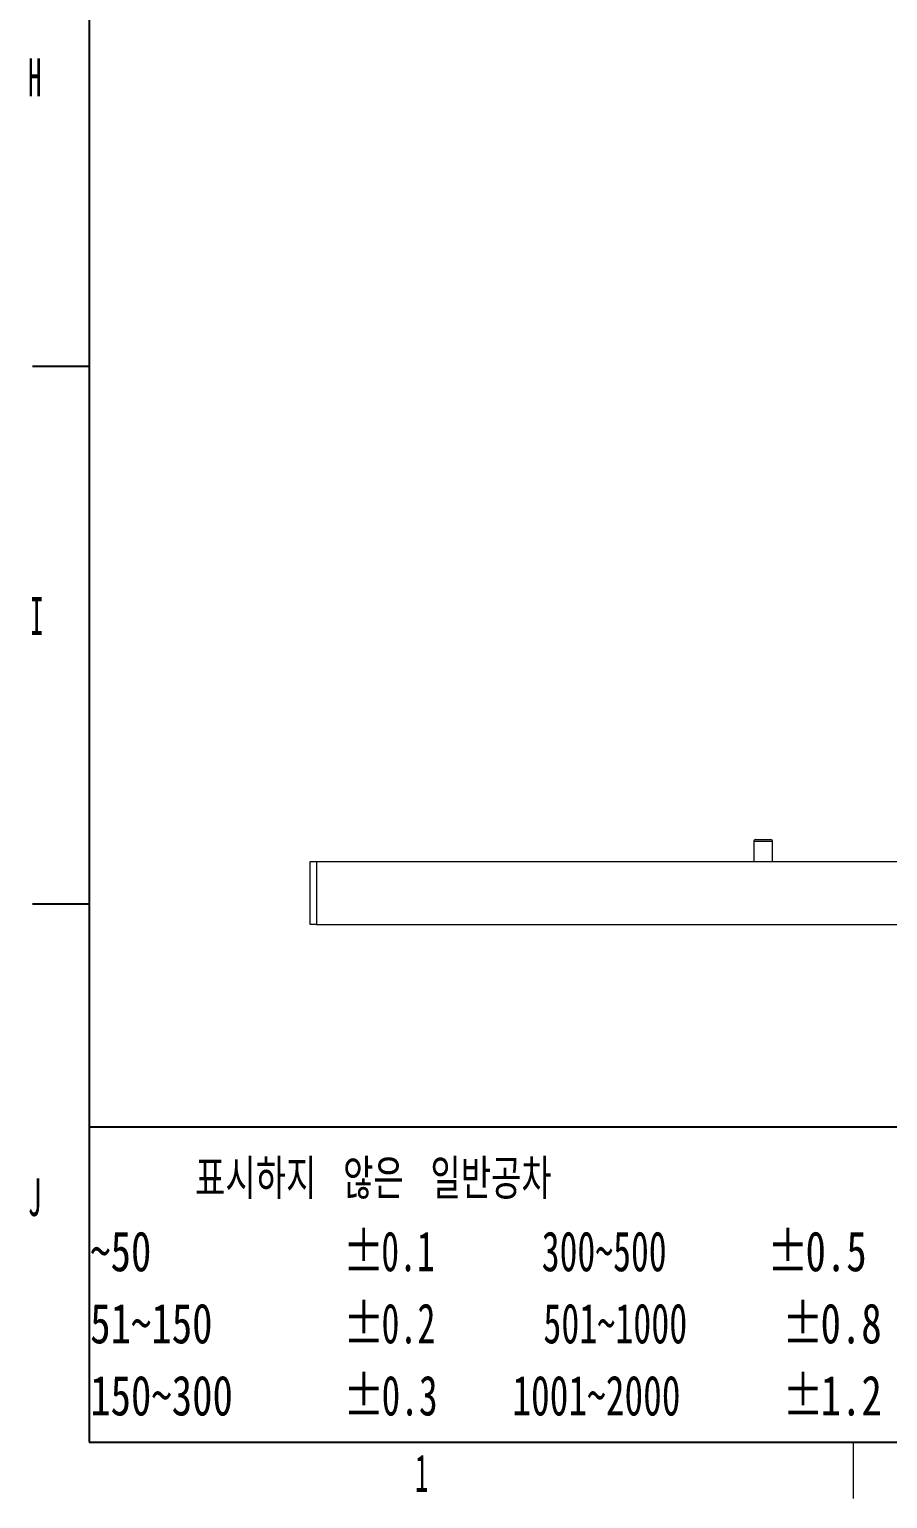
# Model space of a CAD drawing. Header units: millimetres. Extents: x 29 to 2500, y -68 to 1852.
# Drawn here: x 29 to 301.8, y 13.8 to 481.1 of the extents above; entities that cross this region are included whole.
import ezdxf

# ---------------------------------------------------------------- set-up
doc = ezdxf.new("R2010")
doc.units = ezdxf.units.MM
doc.header["$LTSCALE"] = 6
doc.layers.add('12', color=4, linetype='Continuous')
doc.styles.add('SLDTEXTSTYLE10', font='TXT', dxfattribs={"width": 0.75, "bigfont": 'bigfont'})
doc.styles.add('SLDTEXTSTYLE11', font='TXT', dxfattribs={"width": 0.75})
doc.styles.add('SLDTEXTSTYLE12', font='TXT', dxfattribs={"width": 0.65625})
doc.styles.add('SLDTEXTSTYLE13', font='TXT', dxfattribs={"width": 0.661765})
doc.styles.add('SLDTEXTSTYLE14', font='TXT', dxfattribs={"width": 0.6875})
doc.styles.add('SLDTEXTSTYLE5', font='TXT', dxfattribs={"width": 0.525})

# ---------------------------------------------------------------- blocks, each defined once
blk = doc.blocks.new('블록12')
for p, q in [((47.98, 1741.81), (47.98, 31.81)), ((47.98, 373.81), (29.98, 373.81)), ((47.98, 202.81), (29.98, 202.81)), ((47.98, 132.09), (313.18, 132.09)), ((47.98, 31.81), (2477.98, 31.81))]:
    blk.add_line(p, q)
at = {"color": 9, "linetype": 'Continuous', "lineweight": 18}
blk.add_line((290.97, 13.81), (290.98, 31.81), dxfattribs=at)

msp = doc.modelspace()

# ---------------------------------------------------------------- linework, layer by layer
at = {"color": 7, "linetype": 'Continuous', "lineweight": 18}
for p, q in [((259.258, 222.79), (259.258, 216.39)), ((265.258, 222.79), (259.258, 222.79)), ((259.858, 223.39), (264.658, 223.39)), ((265.258, 216.39), (265.258, 222.79)), ((118.258, 196.39), (118.258, 216.39)), ((118.258, 216.39), (120.258, 216.39)), ((120.258, 216.39), (120.258, 196.39)), ((120.258, 216.39), (676.258, 216.39)), ((120.258, 196.39), (118.258, 196.39)), ((120.258, 196.39), (676.258, 196.39))]:
    msp.add_line(p, q, dxfattribs=at)
for centre, start, end in [((259.858, 222.79), 90, 180), ((264.658, 222.79), 0, 90)]:
    msp.add_arc(centre, 0.6, start, end, dxfattribs=at)

# ---------------------------------------------------------------- block references
at = {"color": 7, "linetype": 'Continuous'}
msp.add_blockref('블록12', (0, 0), dxfattribs=at)

# ---------------------------------------------------------------- texts
at = {"layer": '12'}
for s, insert, char_height, attachment_point, style in [('H', (30.721, 471.834), 12, 2, 'SLDTEXTSTYLE5'), ('I', (31.326, 300.51), 12, 2, 'SLDTEXTSTYLE5'), ('표시하지 않은 일반공차', (81.673, 121.749), 12.7, 1, 'SLDTEXTSTYLE10'), ('J', (30.665, 115.681), 12, 2, 'SLDTEXTSTYLE5'), ('~50', (48.336, 98.815), 12.7, 1, 'SLDTEXTSTYLE11'), ('%%p', (128.757, 98.815), 12.7, 1, 'SLDTEXTSTYLE11'), ('0.1      300~500', (140.865, 98.815), 12.7, 1, 'SLDTEXTSTYLE12'), ('%%p', (263.631, 98.815), 12.7, 1, 'SLDTEXTSTYLE11'), ('0.5', (275.739, 98.815), 12.7, 1, 'SLDTEXTSTYLE11'), ('51~150', (48.336, 75.882), 12.7, 1, 'SLDTEXTSTYLE11'), ('%%p', (128.828, 75.882), 12.7, 1, 'SLDTEXTSTYLE11'), ('0.2      501~1000', (140.935, 75.882), 12.7, 1, 'SLDTEXTSTYLE13'), ('%%p', (268.405, 75.882), 12.7, 1, 'SLDTEXTSTYLE11'), ('0.8', (280.513, 75.882), 12.7, 1, 'SLDTEXTSTYLE11'), ('150~300', (48.336, 52.949), 12.7, 1, 'SLDTEXTSTYLE11'), ('%%p', (128.851, 52.949), 12.7, 1, 'SLDTEXTSTYLE11'), ('0.3    1001~2000', (140.959, 52.949), 12.7, 1, 'SLDTEXTSTYLE14'), ('%%p', (268.453, 52.949), 12.7, 1, 'SLDTEXTSTYLE11'), ('1.2', (280.56, 52.949), 12.7, 1, 'SLDTEXTSTYLE11'), ('1', (153.715, 27.89), 12, 2, 'SLDTEXTSTYLE5')]:
    msp.add_mtext(s, dxfattribs=dict(at, insert=insert, char_height=char_height, attachment_point=attachment_point, style=style))

doc.saveas('drawing.dxf')
